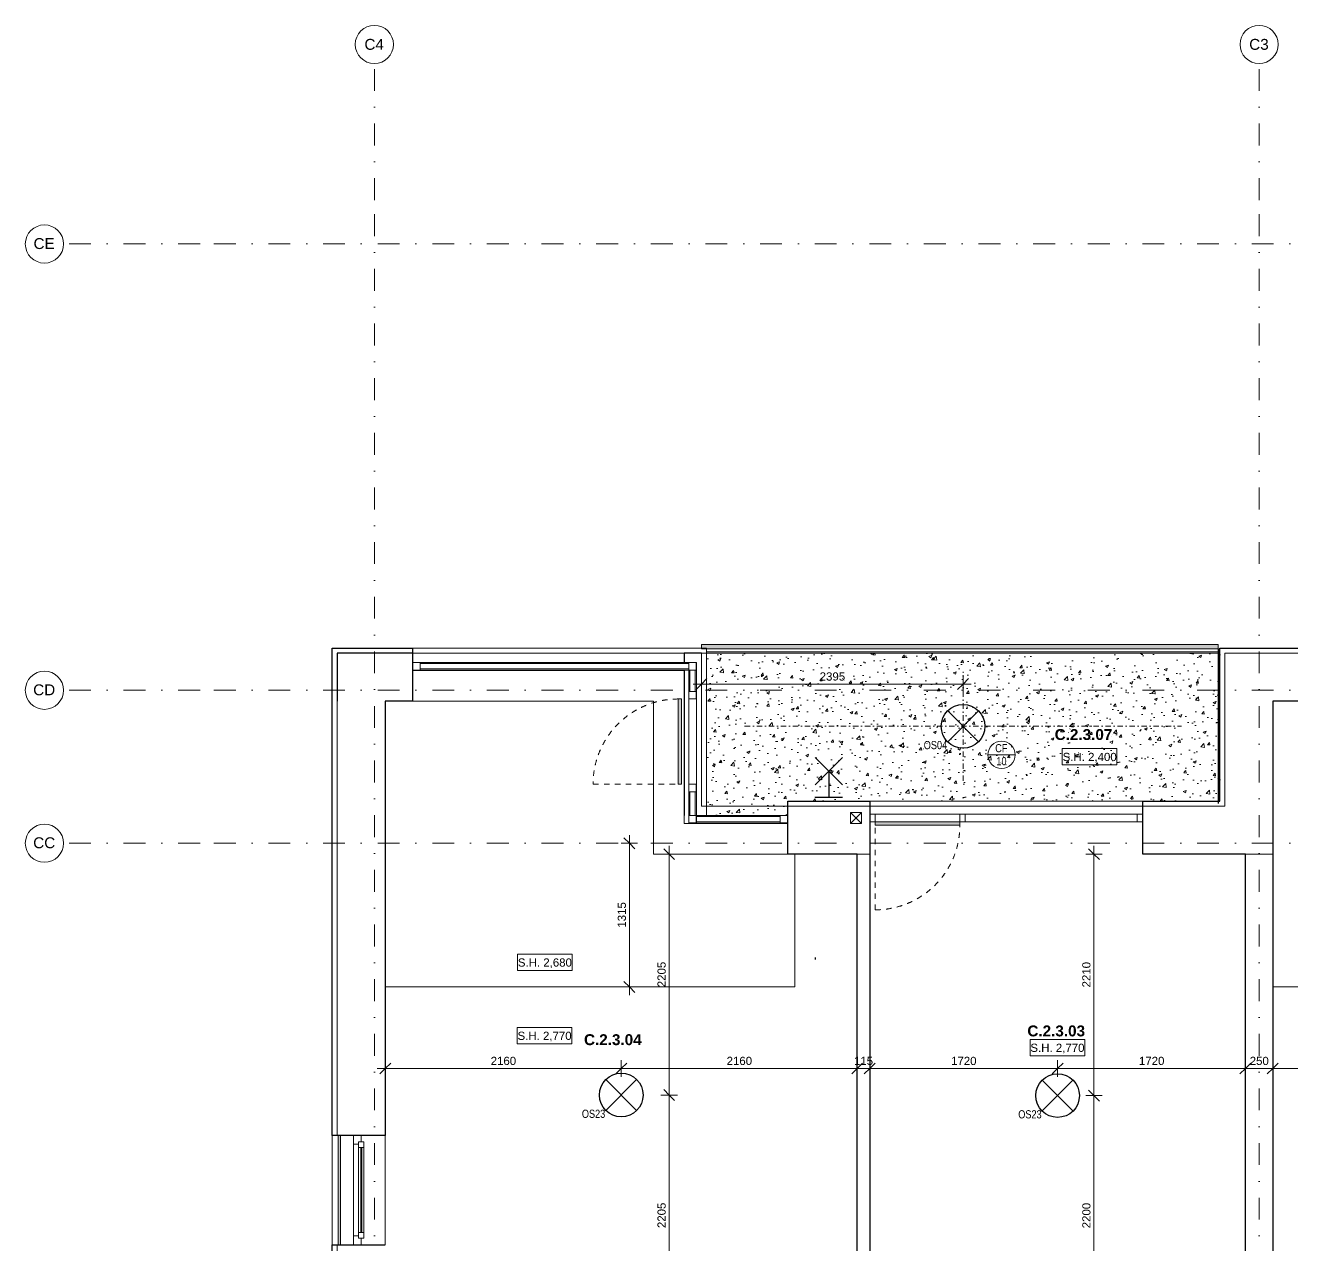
# Model space of a CAD drawing. Header units: millimetres. Extents: x -48130 to -1543, y -7799 to 13735.
# Drawn here: x -48130 to -36537, y 2573 to 13735 of the extents above; entities that cross this region are included whole.
import ezdxf

# ---------------------------------------------------------------- set-up
doc = ezdxf.new("R2010")
doc.units = ezdxf.units.MM
for name, pattern in [('ABMV_DashDot_2_2mm-S0_6mm', [110, 50, -30, 0, -30]), ('HA_Dash_2mm-S1mm', [100, 50, -50]), ('HA_DashDot_10mm-S3mm', [500, 200, -150, 0, -150]), ('HA_DashDot_4mm-S1mm', [200, 100, -50, 0, -50])]:
    doc.linetypes.add(name, pattern=pattern)
for name, color, linetype, lineweight in [('-UNDERLAY_A-AREA-____-OTLN', 9, 'Continuous', 25), ('-UNDERLAY_A-FLOR-HRAL-OTLN', 9, 'Continuous', 9), ('-UNDERLAY_A-GLAZ-CWMG-OTLN', 9, 'Continuous', 5), ('A-____-____-DIMS', 9, 'Continuous', 5), ('A-____-____-DIMS-50', 9, 'Continuous', 5), ('A-AREA-____-IDEN', 9, 'Continuous', 9), ('A-CLNG-____-IDEN', 9, 'Continuous', 9), ('A-CLNG-____-OTLN', 9, 'Continuous', 9), ('A-CLNG-____-PATT', 9, 'Continuous', 9), ('A-DETL-____-OTLN', 9, 'Continuous', 25), ('A-DOOR-____-OTLN', 9, 'Continuous', 9), ('A-FLOR-____-OTLN', 9, 'Continuous', 9), ('A-FLOR-____-OVHD', 9, 'HA_DashDot_4mm-S1mm', 25), ('A-GLAZ-____-MCUT', 9, 'Continuous', 5), ('A-GLAZ-____-OTLN', 9, 'Continuous', 5), ('A-GLAZ-CURT-MCUT', 9, 'Continuous', 5), ('A-GLAZ-CURT-OTLN', 9, 'Continuous', 5), ('A-GLAZ-CWMG-MCUT', 9, 'Continuous', 5), ('A-GLAZ-CWMG-OTLN', 9, 'Continuous', 5), ('A-WALL-____-MCUT', 9, 'Continuous', 25), ('A-WALL-____-OTLN', 9, 'Continuous', 9), ('E-LITE-EQPM-IDEN', 9, 'Continuous', 9), ('E-LITE-EQPM-OTLN', 9, 'Continuous', 9), ('G-____-____-DIMS', 9, 'Continuous', 5), ('I-WALL-____-MCUT', 9, 'Continuous', 25), ('I-WALL-____-OTLN', 9, 'Continuous', 9), ('M-HVAC-DUCT-OTLN', 9, 'Continuous', 9), ('S-GRID-____-IDEN', 9, 'Continuous', 9), ('S-GRID-____-OTLN', 9, 'Continuous', 5)]:
    doc.layers.add(name, color=color, linetype=linetype, lineweight=lineweight)
doc.styles.add('Arial', font='arial.ttf', dxfattribs={"height": 100})
doc.styles.add('Arial_1', font='arial.ttf', dxfattribs={"height": 75})
doc.styles.add('Arial_2', font='arial.ttf', dxfattribs={"width": 0.8, "height": 75})
doc.styles.add('Arial_B', font='arialbd.ttf', dxfattribs={"height": 100})
doc.dimstyles.new('Inner_Dimensions', dxfattribs={"dimscale": 304.8, "dimtxt": 76.519455, "dimasz": 0.328084, "dimexe": 0.246063, "dimexo": 0.0625, "dimgap": 0.032808, "dimtad": 1, "dimdec": 0, "dimzin": 0, "dimdsep": 46, "dimtxsty": 'Arial_1', "dimblk1": 'OBLIQUE', "dimblk2": 'OBLIQUE', "dimsah": 1, "dimcen": 0.09, "dimdle": 0.246063, "dimazin": 0, "dimtfac": 1, "dimtdec": 4, "dimtix": 1, "dimtmove": 0, "dimatfit": 3, "dimfxl": 0.246063, "dimfxlon": 1, "dimtvp": 1, "dimtolj": 1, "dimtzin": 0, "dimlwd": 9, "dimlwe": 9, "dimarcsym": 2})

# ---------------------------------------------------------------- blocks, each defined once
blk = doc.blocks.new('Rectangular Mullion - 70x70_Symetric_Offset0-1462222-DPS_2NP-C')
at = {"layer": '-UNDERLAY_A-GLAZ-CWMG-OTLN'}
for p, q in [((-44515, 7833), (-44515, 7903)), ((-42057, 7903), (-44515, 7903)), ((-42057, 7903), (-42057, 7833)), ((-42057, 7833), (-44515, 7833))]:
    blk.add_line(p, q, dxfattribs=at)
blk = doc.blocks.new('Rectangular Mullion - 70x70_Symetric_Offset0-1502120-DPS_2NP-C')
at = {"layer": '-UNDERLAY_A-GLAZ-CWMG-OTLN'}
for p, q in [((-42057, 7903), (-41987, 7903)), ((-42057, 7603), (-42057, 7903)), ((-41987, 7603), (-41987, 7903))]:
    blk.add_line(p, q, dxfattribs=at)
blk = doc.blocks.new('Rectangular Mullion - 70x70_Symetric_Offset0-1462216-DPS_2NP-C')
at = {"layer": '-UNDERLAY_A-GLAZ-CWMG-OTLN'}
for p, q in [((-41987, 6433), (-41987, 6503)), ((-41220, 6503), (-41987, 6503)), ((-41220, 6503), (-41220, 6433)), ((-41220, 6433), (-41987, 6433))]:
    blk.add_line(p, q, dxfattribs=at)
blk = doc.blocks.new('Top Rail Type - Top Rail_Internal_-1462503-DPS_2NP-C')
at = {"layer": '-UNDERLAY_A-FLOR-HRAL-OTLN'}
blk.add_hatch(color=256, dxfattribs=at).paths.add_polyline_path([(-37210, 8028), (-37210, 8068), (-41940, 8068), (-41940, 8028), (-38422, 8028)])
for p, q in [((-41940, 8028), (-41940, 8068)), ((-41940, 8068), (-37210, 8068)), ((-37210, 8028), (-41940, 8028)), ((-37210, 8068), (-37210, 8028))]:
    blk.add_line(p, q, dxfattribs=at)
blk = doc.blocks.new('Obdélníková příčel - 50x70mm EXT-1501123-DPS_2NP-C')
at = {"layer": '-UNDERLAY_A-GLAZ-CWMG-OTLN'}
for p, q in [((-39525, 6443), (-39525, 6513)), ((-39525, 6513), (-37950, 6513)), ((-37950, 6513), (-37950, 6443)), ((-39525, 6443), (-37950, 6443))]:
    blk.add_line(p, q, dxfattribs=at)
blk = doc.blocks.new('Obdélníková příčel - 50x70mm EXT-1501125-DPS_2NP-C')
at = {"layer": '-UNDERLAY_A-GLAZ-CWMG-OTLN'}
for p, q in [((-40350, 6443), (-40350, 6513)), ((-40350, 6513), (-39575, 6513)), ((-39575, 6513), (-39575, 6443)), ((-40350, 6443), (-39575, 6443))]:
    blk.add_line(p, q, dxfattribs=at)
blk = doc.blocks.new('Rectangular Mullion - 70x70_Symetric_Offset0-1502155-DPS_2NP-C')
at = {"layer": '-UNDERLAY_A-GLAZ-CWMG-OTLN'}
for p, q in [((-42057, 6753), (-42057, 7603)), ((-41987, 6753), (-41987, 7603))]:
    blk.add_line(p, q, dxfattribs=at)
blk = doc.blocks.new('Rectangular Mullion - 70x70_Symetric_Offset0-1502157-DPS_2NP-C')
at = {"layer": '-UNDERLAY_A-GLAZ-CWMG-OTLN'}
for p, q in [((-42057, 6433), (-42057, 6753)), ((-41987, 6433), (-41987, 6753)), ((-41987, 6433), (-42057, 6433))]:
    blk.add_line(p, q, dxfattribs=at)
blk = doc.blocks.new('Railing - Railing-1633967-DPS_2NP-C')
at = {"layer": '-UNDERLAY_A-FLOR-HRAL-OTLN'}
blk.add_hatch(color=256, dxfattribs=at).paths.add_polyline_path([(-45265, 2573), (-45245, 2573), (-45245, 3573), (-45265, 3573), (-45265, 2617)])
for p, q in [((-45265, 3573), (-45245, 3573)), ((-45265, 3573), (-45265, 2573)), ((-45245, 2573), (-45245, 3573)), ((-45245, 2573), (-45265, 2573))]:
    blk.add_line(p, q, dxfattribs=at)
blk = doc.blocks.new('HA_WD_SinglePanel - 1000x2100-1662848-DPS_2NP-C')
at = {"layer": 'A-GLAZ-____-MCUT'}
for p, q in [((-440, 25), (-440, -25)), ((-390, 25), (-440, 25)), ((-390, -25), (-390, 25)), ((390, 5), (-390, 5)), ((390, 25), (390, -25)), ((440, 25), (390, 25)), ((440, -25), (440, 25)), ((-440, 0), (-500, 0)), ((-500, -70), (-420, -70)), ((-440, -25), (-390, -25)), ((-420, -70), (-420, -25)), ((390, -5), (-390, -5)), ((390, -25), (440, -25)), ((420, -25), (420, -70)), ((420, -70), (500, -70)), ((500, 0), (440, 0))]:
    blk.add_line(p, q, dxfattribs=at)
at = {"layer": 'A-GLAZ-____-OTLN'}
for p, q in [((-440, 25), (-440, -25)), ((-440, 25), (440, 25)), ((390, 25), (-390, 25)), ((440, 25), (440, -25)), ((440, -25), (-440, -25)), ((-420, -70), (420, -70)), ((390, -25), (-390, -25))]:
    blk.add_line(p, q, dxfattribs=at)
blk = doc.blocks.new('System Panel - Glazed_50mm_Offset50-1462224-DPS_2NP-C')
at = {"layer": 'A-GLAZ-CURT-MCUT'}
for p, q in [((-1229, 75), (-1229, 125)), ((-1229, 125), (1229, 125)), ((1229, 125), (1229, 75)), ((1229, 75), (-1229, 75))]:
    blk.add_line(p, q, dxfattribs=at)
blk = doc.blocks.new('Rectangular Mullion - 70x70_Symetric_Offset0-1395025-DPS_2NP-C')
at = {"layer": 'A-GLAZ-CWMG-MCUT'}
for p, q in [((0, -65), (-70, -65)), ((-70, -65), (-70, -135)), ((0, -135), (0, -65)), ((-70, -135), (0, -135))]:
    blk.add_line(p, q, dxfattribs=at)
blk = doc.blocks.new('Rectangular Mullion - 70x70_Symetric_Offset0-1395026-DPS_2NP-C')
at = {"layer": 'A-GLAZ-CWMG-MCUT'}
for p, q in [((-70, -65), (0, -65)), ((-70, -135), (-70, -65)), ((0, -65), (0, -135)), ((0, -135), (-70, -135))]:
    blk.add_line(p, q, dxfattribs=at)
blk = doc.blocks.new('System Panel - Glazed_50mm_Offset50-1502124-DPS_2NP-C')
at = {"layer": 'A-GLAZ-CURT-MCUT'}
for p, q in [((-97.5, 75), (-97.5, 125)), ((-97.5, 125), (97.5, 125)), ((97.5, 125), (97.5, 75)), ((97.5, 75), (-97.5, 75))]:
    blk.add_line(p, q, dxfattribs=at)
blk = doc.blocks.new('Rectangular Mullion - 70x70_Symetric_Offset0-1501645-DPS_2NP-C')
at = {"layer": 'A-GLAZ-CWMG-MCUT'}
for p, q in [((0, -65), (-70, -65)), ((-70, -65), (-70, -135)), ((0, -135), (0, -65)), ((-70, -135), (0, -135))]:
    blk.add_line(p, q, dxfattribs=at)
blk = doc.blocks.new('Rectangular Mullion - 70x70_Symetric_Offset0-1501646-DPS_2NP-C')
at = {"layer": 'A-GLAZ-CWMG-MCUT'}
for p, q in [((-70, -65), (0, -65)), ((-70, -135), (-70, -65)), ((0, -65), (0, -135)), ((0, -135), (-70, -135))]:
    blk.add_line(p, q, dxfattribs=at)
blk = doc.blocks.new('System Panel - Glazed_50mm_Offset50-1462218-DPS_2NP-C')
at = {"layer": 'A-GLAZ-CURT-MCUT'}
for p, q in [((-384, 75), (-384, 125)), ((-384, 125), (384, 125)), ((384, 125), (384, 75)), ((384, 75), (-384, 75))]:
    blk.add_line(p, q, dxfattribs=at)
blk = doc.blocks.new('Rectangular Mullion - 70x70_Symetric_Offset0-1462223-DPS_2NP-C')
at = {"layer": 'A-GLAZ-CWMG-OTLN'}
for p, q in [((-44515, 7903), (-42057, 7903)), ((-44515, 7833), (-42057, 7833))]:
    blk.add_line(p, q, dxfattribs=at)
blk = doc.blocks.new('Rectangular Mullion - 70x70_Symetric_Offset0-1462217-DPS_2NP-C')
at = {"layer": 'A-GLAZ-CWMG-OTLN'}
for p, q in [((-41987, 6503), (-41220, 6503)), ((-41987, 6433), (-41220, 6433))]:
    blk.add_line(p, q, dxfattribs=at)
blk = doc.blocks.new('Rectangular Mullion - 70x70_Symetric_Offset0-1502154-DPS_2NP-C')
at = {"layer": 'A-GLAZ-CWMG-OTLN'}
for p, q in [((-42057, 6718), (-42057, 6503)), ((-41987, 6718), (-41987, 6503))]:
    blk.add_line(p, q, dxfattribs=at)
blk = doc.blocks.new('Systémový panel - Sklo-1501127-DPS_2NP-C')
at = {"layer": 'A-GLAZ-CURT-MCUT'}
for p, q in [((-787.5, -70), (-787.5, 0)), ((-787.5, 0), (787.5, 0)), ((787.5, 0), (787.5, -70)), ((787.5, -70), (-787.5, -70))]:
    blk.add_line(p, q, dxfattribs=at)
blk = doc.blocks.new('Obdélníková příčel - 50x70mm EXT-1501122-DPS_2NP-C')
at = {"layer": 'A-GLAZ-CWMG-OTLN'}
blk.add_line((-39575, 6513), (-40350, 6513), dxfattribs=at)
blk = doc.blocks.new('Obdélníková příčel - 50x70mm EXT-1501128-DPS_2NP-C')
at = {"layer": 'A-GLAZ-CWMG-MCUT'}
for p, q in [((0, 70), (-50, 70)), ((-50, 70), (-50, 0)), ((-50, 0), (0, 0)), ((0, 0), (0, 70))]:
    blk.add_line(p, q, dxfattribs=at)
blk = doc.blocks.new('Obdélníková příčel - 50x70mm EXT-1501129-DPS_2NP-C')
at = {"layer": 'A-GLAZ-CWMG-MCUT'}
for p, q in [((-50, 70), (0, 70)), ((-50, 0), (-50, 70)), ((0, 0), (-50, 0)), ((0, 70), (0, 0))]:
    blk.add_line(p, q, dxfattribs=at)
blk = doc.blocks.new('ABMV_CW_Single_Swing_Generic - Ex_Glass_SKLOPNE-1536050-DPS_2NP-C')
at = {"layer": 'A-DOOR-____-OTLN'}
blk.add_hatch(color=256, dxfattribs=at).paths.add_polyline_path([(-388, 30), (-388, 0), (387, 0), (387, 30), (76, 30)])
at = {"layer": 'A-DOOR-____-OTLN', "linetype": 'HA_Dash_2mm-S1mm', "lineweight": 5}
for p in [(387, 805), (-388, 30)]:
    blk.add_line(p, (387, 30), dxfattribs=at)
at = {"layer": 'A-DOOR-____-OTLN'}
for p, q in [((387, 30), (-388, 30)), ((-388, 15), (-388, 30)), ((-388, 0), (-388, 15)), ((387, 0), (-388, 0)), ((387, 15), (387, 30)), ((387, 0), (387, 15))]:
    blk.add_line(p, q, dxfattribs=at)
at = {"layer": 'A-DOOR-____-OTLN', "linetype": 'HA_Dash_2mm-S1mm', "lineweight": 5}
blk.add_arc((387, 30), 775, 90, 180, dxfattribs=at)
blk = doc.blocks.new('Obdélníková příčel - 50x70mm EXT-1501126-DPS_2NP-C')
at = {"layer": 'A-GLAZ-CWMG-MCUT'}
for p, q in [((25, 70), (-25, 70)), ((-25, 70), (-25, 0)), ((-25, 0), (25, 0)), ((25, 0), (25, 70))]:
    blk.add_line(p, q, dxfattribs=at)
blk = doc.blocks.new('ABMV_CW_Single_Swing_Generic - Ex_Glass_SKLOPNE-1536051-DPS_2NP-C')
at = {"layer": 'A-DOOR-____-OTLN'}
blk.add_hatch(color=256, dxfattribs=at).paths.add_polyline_path([(390, -30), (390, 0), (-390, 0), (-390, -30), (-344, -30)])
for p, q in [((-390, -15), (-390, 0)), ((-390, 0), (390, 0)), ((-390, -30), (-390, -15)), ((-390, -30), (390, -30)), ((390, -15), (390, 0)), ((390, -30), (390, -15))]:
    blk.add_line(p, q, dxfattribs=at)
at = {"layer": 'A-DOOR-____-OTLN', "linetype": 'HA_Dash_2mm-S1mm', "lineweight": 5}
for p in [(-390, -30), (390, -810)]:
    blk.add_line(p, (390, -30), dxfattribs=at)
blk.add_arc((390, -30), 780, 180, 270, dxfattribs=at)
blk = doc.blocks.new('Rectangular Mullion - 70x70_Symetric_Offset0-1502121-DPS_2NP-C')
at = {"layer": 'A-GLAZ-CWMG-OTLN'}
for p, q in [((-42057, 7833), (-42057, 7638)), ((-41987, 7833), (-41987, 7638))]:
    blk.add_line(p, q, dxfattribs=at)
blk = doc.blocks.new('Rectangular Mullion - 70x70_Symetric_Offset0-1501643-DPS_2NP-C')
at = {"layer": 'A-GLAZ-CWMG-MCUT'}
for p, q in [((35, -65), (-35, -65)), ((-35, -65), (-35, -135)), ((35, -135), (35, -65)), ((-35, -135), (35, -135))]:
    blk.add_line(p, q, dxfattribs=at)
blk = doc.blocks.new('System Panel - Glazed_50mm_Offset50-1502159-DPS_2NP-C')
at = {"layer": 'A-GLAZ-CURT-MCUT'}
for p, q in [((-107.5, 75), (-107.5, 125)), ((-107.5, 125), (107.5, 125)), ((107.5, 125), (107.5, 75)), ((107.5, 75), (-107.5, 75))]:
    blk.add_line(p, q, dxfattribs=at)
blk = doc.blocks.new('Rectangular Mullion - 70x70_Symetric_Offset0-1502156-DPS_2NP-C')
at = {"layer": 'A-GLAZ-CWMG-OTLN'}
for p, q in [((-42057, 7568), (-42057, 6788)), ((-41987, 7568), (-41987, 6788))]:
    blk.add_line(p, q, dxfattribs=at)
blk = doc.blocks.new('HA_LF_GenericSymbol - OS23_pokoje-1614891-DPS_2NP-C')
at = {"layer": 'E-LITE-EQPM-OTLN', "color": 11, "lineweight": 25}
for p, q in [((141, 141), (-141, -141)), ((-141, 141), (141, -141))]:
    blk.add_line(p, q, dxfattribs=at)
blk.add_circle((0, 0), 200, dxfattribs=at)
blk = doc.blocks.new('HA_LF_GenericSymbol nastenne svitidlo - nastenne svitidlo-1816388-DPS_2NP-C')
at = {"layer": 'E-LITE-EQPM-OTLN', "color": 11, "lineweight": 25}
for p, q in [((-240, 125), (-240, -125)), ((125, 125), (-125, -125)), ((-125, 125), (125, -125)), ((0, 0), (-240, 0))]:
    blk.add_line(p, q, dxfattribs=at)
blk = doc.blocks.new('HA_LF_GenericSymbol - OS04_venkovni-1935413-DPS_2NP-C')
at = {"layer": 'E-LITE-EQPM-OTLN', "color": 11, "lineweight": 25}
for p, q in [((141, 141), (-141, -141)), ((-141, 141), (141, -141))]:
    blk.add_line(p, q, dxfattribs=at)
blk.add_circle((0, 0), 200, dxfattribs=at)
blk = doc.blocks.new('Grid - Radius 3_5mm-353793-DPS_2NP-C')
at = {"layer": 'S-GRID-____-IDEN'}
blk.add_circle((0, 0), 3.5, dxfattribs=at)
blk = doc.blocks.new('DIMBLOCK1-DPS_2NP-C')
at = {"layer": 'A-____-____-DIMS-50', "lineweight": 9, "transparency": 16777216}
for p, q in [((-44910, 4186), (-42675, 4186)), ((-44835, 4186), (-44885, 4136)), ((-44835, 4261), (-44835, 4111)), ((-44835, 4186), (-44835, 4261)), ((-44835, 4186), (-44785, 4236)), ((-42675, 4186), (-42725, 4136)), ((-42675, 4111), (-42675, 4261)), ((-42675, 4186), (-42625, 4236)), ((-42675, 4186), (-42675, 4111))]:
    blk.add_line(p, q, dxfattribs=at)
at = {"layer": 'A-____-____-DIMS-50', "color": 0, "lineweight": 9, "transparency": 16777216, "insert": (-43870, 4293), "char_height": 75, "width": 276.88, "attachment_point": 1, "line_spacing_factor": 0.941778, "style": 'Arial_1'}
blk.add_mtext('2160', dxfattribs=at)
blk = doc.blocks.new('_Oblique')
at = {"color": 0, "linetype": 'ByBlock', "lineweight": -2}
blk.add_line((-0.5, -0.5), (0.5, 0.5), dxfattribs=at)
blk = doc.blocks.new('DIMBLOCK2-DPS_2NP-C')
at = {"layer": 'A-____-____-DIMS-50', "lineweight": 9, "transparency": 16777216}
for p, q in [((-42675, 4186), (-42725, 4136)), ((-42675, 4111), (-42675, 4261)), ((-42675, 4186), (-42625, 4236)), ((-42675, 4186), (-40515, 4186)), ((-42675, 4186), (-42675, 4111)), ((-40515, 4186), (-40565, 4136)), ((-40515, 4261), (-40515, 4111)), ((-40515, 4186), (-40515, 4261)), ((-40515, 4186), (-40465, 4236))]:
    blk.add_line(p, q, dxfattribs=at)
at = {"layer": 'A-____-____-DIMS-50', "color": 0, "lineweight": 9, "transparency": 16777216, "insert": (-41710, 4293), "char_height": 75, "width": 276.88, "attachment_point": 1, "line_spacing_factor": 0.941778, "style": 'Arial_1'}
blk.add_mtext('2160', dxfattribs=at)
blk = doc.blocks.new('DIMBLOCK3-DPS_2NP-C')
at = {"layer": 'A-____-____-DIMS-50', "lineweight": 9, "transparency": 16777216}
for p, q in [((-40515, 4186), (-40565, 4136)), ((-40515, 4261), (-40515, 4111)), ((-40515, 4186), (-40515, 4261)), ((-40515, 4186), (-40465, 4236)), ((-40515, 4186), (-40400, 4186)), ((-40400, 4186), (-40450, 4136)), ((-40400, 4261), (-40400, 4111)), ((-40400, 4186), (-40400, 4261)), ((-40400, 4186), (-40350, 4236))]:
    blk.add_line(p, q, dxfattribs=at)
at = {"layer": 'A-____-____-DIMS-50', "color": 0, "lineweight": 9, "transparency": 16777216, "insert": (-40544, 4293), "char_height": 75, "width": 207.66, "attachment_point": 1, "line_spacing_factor": 0.941778, "style": 'Arial_1'}
blk.add_mtext('115', dxfattribs=at)
blk = doc.blocks.new('DIMBLOCK4-DPS_2NP-C')
at = {"layer": 'A-____-____-DIMS-50', "lineweight": 9, "transparency": 16777216}
for p, q in [((-40400, 4186), (-40450, 4136)), ((-40400, 4261), (-40400, 4111)), ((-40400, 4186), (-40400, 4261)), ((-40400, 4186), (-40350, 4236)), ((-40400, 4186), (-38680, 4186)), ((-38680, 4186), (-38730, 4136)), ((-38680, 4111), (-38680, 4261)), ((-38680, 4186), (-38630, 4236)), ((-38680, 4186), (-38680, 4111))]:
    blk.add_line(p, q, dxfattribs=at)
at = {"layer": 'A-____-____-DIMS-50', "color": 0, "lineweight": 9, "transparency": 16777216, "insert": (-39655, 4293), "char_height": 75, "width": 276.88, "attachment_point": 1, "line_spacing_factor": 0.941778, "style": 'Arial_1'}
blk.add_mtext('1720', dxfattribs=at)
blk = doc.blocks.new('DIMBLOCK5-DPS_2NP-C')
at = {"layer": 'A-____-____-DIMS-50', "lineweight": 9, "transparency": 16777216}
for p, q in [((-38680, 4186), (-38730, 4136)), ((-38680, 4111), (-38680, 4261)), ((-38680, 4186), (-38630, 4236)), ((-38680, 4186), (-36960, 4186)), ((-38680, 4186), (-38680, 4111)), ((-36960, 4186), (-37010, 4136)), ((-36960, 4261), (-36960, 4111)), ((-36960, 4186), (-36960, 4261)), ((-36960, 4186), (-36910, 4236))]:
    blk.add_line(p, q, dxfattribs=at)
at = {"layer": 'A-____-____-DIMS-50', "color": 0, "lineweight": 9, "transparency": 16777216, "insert": (-37935, 4293), "char_height": 75, "width": 276.88, "attachment_point": 1, "line_spacing_factor": 0.941778, "style": 'Arial_1'}
blk.add_mtext('1720', dxfattribs=at)
blk = doc.blocks.new('DIMBLOCK6-DPS_2NP-C')
at = {"layer": 'A-____-____-DIMS-50', "lineweight": 9, "transparency": 16777216}
for p, q in [((-36960, 4186), (-37010, 4136)), ((-36960, 4261), (-36960, 4111)), ((-36960, 4186), (-36960, 4261)), ((-36960, 4186), (-36910, 4236)), ((-36960, 4186), (-36710, 4186)), ((-36710, 4186), (-36760, 4136)), ((-36710, 4261), (-36710, 4111)), ((-36710, 4186), (-36710, 4261)), ((-36710, 4186), (-36660, 4236))]:
    blk.add_line(p, q, dxfattribs=at)
at = {"layer": 'A-____-____-DIMS-50', "color": 0, "lineweight": 9, "transparency": 16777216, "insert": (-36921, 4293), "char_height": 75, "width": 207.66, "attachment_point": 1, "line_spacing_factor": 0.941778, "style": 'Arial_1'}
blk.add_mtext('250', dxfattribs=at)
blk = doc.blocks.new('DIMBLOCK7-DPS_2NP-C')
at = {"layer": 'A-____-____-DIMS-50', "lineweight": 9, "transparency": 16777216}
for p, q in [((-36710, 4186), (-36760, 4136)), ((-36710, 4261), (-36710, 4111)), ((-36710, 4186), (-36710, 4261)), ((-36710, 4186), (-36660, 4236)), ((-36710, 4186), (-34680, 4186)), ((-34680, 4186), (-34730, 4136)), ((-34680, 4111), (-34680, 4261)), ((-34680, 4186), (-34630, 4236)), ((-34680, 4186), (-34680, 4111))]:
    blk.add_line(p, q, dxfattribs=at)
at = {"layer": 'A-____-____-DIMS-50', "color": 0, "lineweight": 9, "transparency": 16777216, "insert": (-35810, 4293), "char_height": 75, "width": 276.88, "attachment_point": 1, "line_spacing_factor": 0.941778, "style": 'Arial_1'}
blk.add_mtext('2030', dxfattribs=at)
blk = doc.blocks.new('DIMBLOCK79-DPS_2NP-C')
at = {"layer": 'A-____-____-DIMS-50', "lineweight": 9, "transparency": 16777216}
for p, q in [((-42161, 6148), (-42311, 6148)), ((-42236, 6148), (-42286, 6198)), ((-42236, 6223), (-42236, 3943)), ((-42236, 6148), (-42186, 6098)), ((-42236, 6148), (-42161, 6148)), ((-42311, 3943), (-42161, 3943)), ((-42236, 3943), (-42311, 3943)), ((-42236, 3943), (-42286, 3993)), ((-42236, 3943), (-42186, 3893))]:
    blk.add_line(p, q, dxfattribs=at)
at = {"layer": 'A-____-____-DIMS-50', "color": 0, "lineweight": 9, "transparency": 16777216, "insert": (-42343, 4930), "char_height": 75, "width": 276.88, "attachment_point": 1, "rotation": 90, "line_spacing_factor": 0.941778, "style": 'Arial_1'}
blk.add_mtext('2205', dxfattribs=at)
blk = doc.blocks.new('DIMBLOCK80-DPS_2NP-C')
at = {"layer": 'A-____-____-DIMS-50', "lineweight": 9, "transparency": 16777216}
for p, q in [((-42311, 3943), (-42161, 3943)), ((-42236, 3943), (-42311, 3943)), ((-42236, 3943), (-42286, 3993)), ((-42236, 3943), (-42236, 1663)), ((-42236, 3943), (-42186, 3893)), ((-42236, 1738), (-42286, 1788)), ((-42161, 1738), (-42311, 1738)), ((-42236, 1738), (-42186, 1688)), ((-42236, 1738), (-42161, 1738))]:
    blk.add_line(p, q, dxfattribs=at)
at = {"layer": 'A-____-____-DIMS-50', "color": 0, "lineweight": 9, "transparency": 16777216, "insert": (-42343, 2725), "char_height": 75, "width": 276.88, "attachment_point": 1, "rotation": 90, "line_spacing_factor": 0.941778, "style": 'Arial_1'}
blk.add_mtext('2205', dxfattribs=at)
blk = doc.blocks.new('DIMBLOCK83-DPS_2NP-C')
at = {"layer": 'A-____-____-DIMS-50', "lineweight": 9, "transparency": 16777216}
for p, q in [((-38272, 6148), (-38422, 6148)), ((-38347, 6148), (-38397, 6198)), ((-38347, 6223), (-38347, 3938)), ((-38347, 6148), (-38297, 6098)), ((-38347, 6148), (-38272, 6148)), ((-38347, 3938), (-38397, 3988)), ((-38422, 3938), (-38272, 3938)), ((-38347, 3938), (-38422, 3938)), ((-38347, 3938), (-38297, 3888))]:
    blk.add_line(p, q, dxfattribs=at)
at = {"layer": 'A-____-____-DIMS-50', "color": 0, "lineweight": 9, "transparency": 16777216, "insert": (-38454, 4928), "char_height": 75, "width": 276.88, "attachment_point": 1, "rotation": 90, "line_spacing_factor": 0.941778, "style": 'Arial_1'}
blk.add_mtext('2210', dxfattribs=at)
blk = doc.blocks.new('DIMBLOCK84-DPS_2NP-C')
at = {"layer": 'A-____-____-DIMS-50', "lineweight": 9, "transparency": 16777216}
for p, q in [((-38347, 3938), (-38397, 3988)), ((-38422, 3938), (-38272, 3938)), ((-38347, 3938), (-38422, 3938)), ((-38347, 3938), (-38347, 1663)), ((-38347, 3938), (-38297, 3888)), ((-38347, 1738), (-38397, 1788)), ((-38272, 1738), (-38422, 1738)), ((-38347, 1738), (-38297, 1688)), ((-38347, 1738), (-38272, 1738))]:
    blk.add_line(p, q, dxfattribs=at)
at = {"layer": 'A-____-____-DIMS-50', "color": 0, "lineweight": 9, "transparency": 16777216, "insert": (-38454, 2723), "char_height": 75, "width": 276.88, "attachment_point": 1, "rotation": 90, "line_spacing_factor": 0.941778, "style": 'Arial_1'}
blk.add_mtext('2200', dxfattribs=at)
blk = doc.blocks.new('DIMBLOCK119-DPS_2NP-C')
at = {"layer": 'A-____-____-DIMS-50', "lineweight": 9, "transparency": 16777216}
for p, q in [((-41940, 7780), (-41940, 7630)), ((-41940, 7705), (-41940, 7780)), ((-39545, 7780), (-39545, 7630)), ((-39545, 7705), (-39545, 7780)), ((-42015, 7705), (-39470, 7705)), ((-41940, 7705), (-41990, 7655)), ((-41940, 7705), (-41890, 7755)), ((-39545, 7705), (-39595, 7655)), ((-39545, 7705), (-39495, 7755))]:
    blk.add_line(p, q, dxfattribs=at)
at = {"layer": 'A-____-____-DIMS-50', "color": 0, "lineweight": 9, "transparency": 16777216, "insert": (-40858, 7812), "char_height": 75, "width": 276.88, "attachment_point": 1, "line_spacing_factor": 0.941778, "style": 'Arial_1'}
blk.add_mtext('2395', dxfattribs=at)
blk = doc.blocks.new('Spot Elevations - Generic-448778-DPS_2NP-C')
at = {"layer": 'G-____-____-DIMS', "lineweight": 9}
for p, q in [((-5, 0), (-5, 3)), ((-5, 3), (5, 3)), ((5, 3), (5, 0)), ((5, 0), (-5, 0))]:
    blk.add_line(p, q, dxfattribs=at)
blk = doc.blocks.new('HA_Tag_Ceiling - Group _ Type Mark-1700485-DPS_2NP-C')
at = {"layer": 'A-CLNG-____-IDEN'}
blk.add_line((-2.5, 0), (2.5, 0), dxfattribs=at)
blk.add_circle((0, 0), 2.5, dxfattribs=at)
blk = doc.blocks.new('DIMBLOCK159-DPS_2NP-C')
at = {"layer": 'A-____-____-DIMS-50', "lineweight": 9, "transparency": 16777216}
for p, q in [((-42600, 6248), (-42650, 6298)), ((-42600, 4858), (-42600, 6323)), ((-42675, 6248), (-42525, 6248)), ((-42600, 6248), (-42675, 6248)), ((-42600, 6248), (-42550, 6198)), ((-42675, 4933), (-42525, 4933)), ((-42600, 4933), (-42675, 4933)), ((-42600, 4933), (-42650, 4983)), ((-42600, 4933), (-42550, 4883))]:
    blk.add_line(p, q, dxfattribs=at)
at = {"layer": 'A-____-____-DIMS-50', "color": 0, "lineweight": 9, "transparency": 16777216, "insert": (-42707, 5475), "char_height": 75, "width": 276.88, "attachment_point": 1, "rotation": 90, "line_spacing_factor": 0.941778, "style": 'Arial_1'}
blk.add_mtext('1315', dxfattribs=at)

msp = doc.modelspace()

# ---------------------------------------------------------------- hatches: boundary and pattern name
at = {"layer": 'A-CLNG-____-PATT', "lineweight": 5}
h = msp.add_hatch(dxfattribs=at)
h.set_pattern_fill('FP_2', color=256, style=0, pattern_type=2)
h.set_pattern_definition([(50, (0, 0), (268.9728, -23.5317), [28.125, -309.375]), (355, (0, 0), (-52.0318, 282.0722), [22.5, -247.5]), (100.451, (22.41, -1.96), (216.9426, 258.5382), [23.903, -262.928]), (46.184, (0, 75), (400.2152, -62.0716), [42.187, -464.062]), (96.636, (33.35, 69.83), (350.496, 365.297), [35.854, -394.392]), (351.184, (0, 75), (350.4995, 365.2935), [33.75, -371.25]), (21, (37.5, 56.25), (223.8405, -150.9819), [28.125, -309.375]), (326, (37.5, 56.25), (91.2433, 271.9314), [22.5, -247.5]), (71.451, (56.15, 43.67), (315.084, 120.9468), [23.903, -262.928]), (37.5, (0, 0), (4.55985, 124.8345), [1.676, -242.824, 1.676, -249.574, -248.437]), (37.5, (0, 0), (4.55985, 124.8345), [-495.75, 1.676, -246.761]), (7.5, (0, 0), (98.6515, 147.90495), [1.676, -141.574, 1.676, -237.199, -94.688]), (7.5, (0, 0), (98.6515, 147.90495), [-382.125, 1.676, -93.011]), (327.5, (-83.62, 0), (200.18384, -8.45835), [1.676, -92.074, 1.676, -290.824, -388.125]), (327.5, (-83.62, 0), (200.18384, -8.45835), [-386.25, 1.676, -386.449]), (317.5, (-121.12, 0), (218.6952, 37.539), [1.676, -120.199, 1.676, -192.574, -275.625]), (317.5, (-121.12, 0), (218.6952, 37.539), [-316.125, 1.676, -273.949])])
h.paths.add_polyline_path([(-41219.9, 6503.2), (-41149.9, 6503.2), (-41149.9, 6633.2), (-37194.9, 6633.2), (-37194.9, 7988.2), (-41894.9, 7988.2), (-41894.9, 6503.2), (-41653.8, 6503.2)])

# ---------------------------------------------------------------- linework, layer by layer
at = {"layer": '-UNDERLAY_A-AREA-____-OTLN'}
for p, q in [((-37209.9, 8028.2), (-37209.9, 6610.7)), ((-41939.9, 7988.2), (-42099.9, 7988.2)), ((-42099.9, 7988.2), (-42099.9, 7903.2)), ((-42099.9, 7833.2), (-42099.9, 6503.2))]:
    msp.add_line(p, q, dxfattribs=at)
at = {"layer": 'A-CLNG-____-OTLN'}
for p, q in [((-41894.9, 7988.2), (-37194.9, 7988.2)), ((-41894.9, 6503.2), (-41894.9, 7988.2))]:
    msp.add_line(p, q, dxfattribs=at)
at = {"layer": 'A-DETL-____-OTLN', "linetype": 'ABMV_DashDot_2_2mm-S0_6mm', "lineweight": 5}
for p, q in [((-39544.9, 6818.2), (-39544.9, 7818.2)), ((-41544.9, 7318.2), (-37544.9, 7318.2))]:
    msp.add_line(p, q, dxfattribs=at)
at = {"layer": 'A-FLOR-____-OTLN'}
for p, q in [((-41939.9, 7988.2), (-44584.9, 7988.2)), ((-41939.9, 7988.2), (-41939.9, 6588.2)), ((-44584.9, 7828.2), (-42099.9, 7828.2)), ((-42099.9, 7828.2), (-42099.9, 6428.2)), ((-44584.9, 7548.2), (-42379.9, 7548.2)), ((-42379.9, 7548.2), (-42379.9, 6148.2)), ((-41939.9, 6588.2), (-41149.9, 6588.2)), ((-42099.9, 6428.2), (-41149.9, 6428.2)), ((-42379.9, 6148.2), (-41149.9, 6148.2)), ((-41084.9, 6148.2), (-41084.9, 4933.2)), ((-41084.9, 4933.2), (-44834.9, 4933.2)), ((-32999.9, 4933.2), (-36709.9, 4933.2))]:
    msp.add_line(p, q, dxfattribs=at)
at = {"layer": 'A-FLOR-____-OVHD'}
msp.add_line((-40894.9, 5183.2), (-40894.9, 5203.3), dxfattribs=at)
at = {"layer": 'A-WALL-____-MCUT'}
for p, q in [((-45319.9, 3573.2), (-45319.9, 8033.2)), ((-45319.9, 8033.2), (-44584.9, 8033.2)), ((-44584.9, 8033.2), (-44584.9, 7548.2)), ((-37194.9, 6633.2), (-37194.9, 8033.2)), ((-37194.9, 8033.2), (-36459.9, 8033.2)), ((-45274.9, 7988.2), (-45274.9, 7548.2)), ((-44584.9, 7988.2), (-45274.9, 7988.2)), ((-44834.9, 7548.2), (-44834.9, 3573.2)), ((-44584.9, 7548.2), (-44834.9, 7548.2)), ((-36709.9, 7548.2), (-36709.9, 6148.2)), ((-36459.9, 7548.2), (-36709.9, 7548.2)), ((-41149.9, 6633.2), (-40399.9, 6633.2)), ((-41149.9, 6428.2), (-41149.9, 6633.2)), ((-40399.9, 6633.2), (-40399.9, 6428.2)), ((-37899.9, 6148.2), (-37899.9, 6633.2)), ((-37899.9, 6633.2), (-37194.9, 6633.2)), ((-36959.9, 6148.2), (-37899.9, 6148.2)), ((-44834.9, 3573.2), (-45319.9, 3573.2)), ((-45319.9, 2573.2), (-44834.9, 2573.2)), ((-45319.9, -1331.8), (-45319.9, 2573.2))]:
    msp.add_line(p, q, dxfattribs=at)
at = {"layer": 'A-WALL-____-MCUT', "lineweight": 9}
for p, q in [((-37149.9, 6588.2), (-37149.9, 6633.2)), ((-37899.9, 6588.2), (-37149.9, 6588.2)), ((-40514.9, 6148.2), (-40399.9, 6148.2)), ((-36709.9, 6148.2), (-36959.9, 6148.2))]:
    msp.add_line(p, q, dxfattribs=at)
at = {"layer": 'A-WALL-____-OTLN'}
for p, q in [((-41894.9, 8033.2), (-44584.9, 8033.2)), ((-41894.9, 8033.2), (-41894.9, 7988.2)), ((-41939.9, 7988.2), (-41894.9, 7988.2)), ((-37149.9, 6633.2), (-37149.9, 7988.2)), ((-37149.9, 7988.2), (-33819.9, 7988.2)), ((-45274.9, 3573.2), (-45274.9, 7548.2)), ((-37899.9, 6633.2), (-40399.9, 6633.2)), ((-41149.9, 6588.2), (-37899.9, 6588.2)), ((-45319.9, 3573.2), (-45319.9, 2573.2)), ((-44834.9, 2573.2), (-44834.9, 3573.2)), ((-45274.9, -1331.8), (-45274.9, 2573.2))]:
    msp.add_line(p, q, dxfattribs=at)
at = {"layer": 'I-WALL-____-MCUT'}
for p, q in [((-41149.9, 6148.2), (-41149.9, 6428.2)), ((-40399.9, 6428.2), (-40399.9, 1738.2)), ((-40514.9, 6148.2), (-41149.9, 6148.2)), ((-40514.9, 1738.2), (-40514.9, 6148.2)), ((-36959.9, 1738.2), (-36959.9, 6148.2)), ((-36709.9, 6148.2), (-36709.9, 238.2))]:
    msp.add_line(p, q, dxfattribs=at)
at = {"layer": 'I-WALL-____-OTLN'}
for p, q in [((-37194.9, 7998.5), (-41894.9, 7998.5)), ((-41894.9, 7988.5), (-37194.9, 7988.5))]:
    msp.add_line(p, q, dxfattribs=at)
at = {"layer": 'M-HVAC-DUCT-OTLN', "lineweight": 5}
for p, q in [((-40474.9, 6428.5), (-40574.9, 6528.5)), ((-40474.9, 6528.5), (-40574.9, 6428.5)), ((-40474.9, 6528.5), (-40574.9, 6528.5)), ((-40574.9, 6528.5), (-40574.9, 6428.5)), ((-40474.9, 6428.5), (-40474.9, 6528.5)), ((-40574.9, 6428.5), (-40474.9, 6428.5))]:
    msp.add_line(p, q, dxfattribs=at)
at = {"layer": 'S-GRID-____-OTLN', "linetype": 'HA_DashDot_10mm-S3mm', "lineweight": 9}
for p, q in [((-44934.9, 12134.7), (-44934.9, 13384.7)), ((-36834.9, 12134.7), (-36834.9, 13384.7)), ((-44934.9, -6198.9), (-44934.9, 12134.7)), ((-36834.9, -6198.9), (-36834.9, 12134.7)), ((-46530.3, 11733.2), (-47780.3, 11733.2)), ((-22199.7, 11733.2), (-46530.3, 11733.2)), ((-46530.3, 7648.2), (-47780.3, 7648.2)), ((-22199.7, 7648.2), (-46530.3, 7648.2)), ((-46530.3, 6248.2), (-47780.3, 6248.2)), ((-22199.7, 6248.2), (-46530.3, 6248.2))]:
    msp.add_line(p, q, dxfattribs=at)

# ---------------------------------------------------------------- block references
at = {"layer": '-UNDERLAY_A-FLOR-HRAL-OTLN'}
for name in ['Top Rail Type - Top Rail_Internal_-1462503-DPS_2NP-C', 'Railing - Railing-1633967-DPS_2NP-C']:
    msp.add_blockref(name, (0, 0), dxfattribs=at)
at = {"layer": '-UNDERLAY_A-GLAZ-CWMG-OTLN'}
for name in ['Rectangular Mullion - 70x70_Symetric_Offset0-1462222-DPS_2NP-C', 'Rectangular Mullion - 70x70_Symetric_Offset0-1502120-DPS_2NP-C', 'Rectangular Mullion - 70x70_Symetric_Offset0-1502155-DPS_2NP-C', 'Rectangular Mullion - 70x70_Symetric_Offset0-1502157-DPS_2NP-C', 'Rectangular Mullion - 70x70_Symetric_Offset0-1462216-DPS_2NP-C', 'Obdélníková příčel - 50x70mm EXT-1501125-DPS_2NP-C', 'Obdélníková příčel - 50x70mm EXT-1501123-DPS_2NP-C']:
    msp.add_blockref(name, (0, 0), dxfattribs=at)
at = {"layer": 'A-CLNG-____-IDEN', "xscale": 49.99999999999998, "yscale": 49.99999999999998, "zscale": 49.99999999999998}
msp.add_blockref('HA_Tag_Ceiling - Group _ Type Mark-1700485-DPS_2NP-C', (-39192.5, 7057.3), dxfattribs=at)
at = {"layer": 'A-DOOR-____-OTLN'}
for name, p, rotation in [('ABMV_CW_Single_Swing_Generic - Ex_Glass_SKLOPNE-1536051-DPS_2NP-C', (-42122.4, 7178.2), 269.9999999999996), ('ABMV_CW_Single_Swing_Generic - Ex_Glass_SKLOPNE-1536050-DPS_2NP-C', (-39962.4, 6443.2), 180)]:
    msp.add_blockref(name, p, dxfattribs=dict(at, rotation=rotation))
at = {"layer": 'A-GLAZ-____-OTLN', "rotation": 269.9999999999999}
msp.add_blockref('HA_WD_SinglePanel - 1000x2100-1662848-DPS_2NP-C', (-45054.9, 3073.2), dxfattribs=at)
at = {"layer": 'A-GLAZ-CURT-OTLN'}
for name, p in [('System Panel - Glazed_50mm_Offset50-1462224-DPS_2NP-C', (-43286.2, 7768.2)), ('System Panel - Glazed_50mm_Offset50-1462218-DPS_2NP-C', (-41603.7, 6368.2))]:
    msp.add_blockref(name, p, dxfattribs=at)
for name, p, rotation in [('System Panel - Glazed_50mm_Offset50-1502124-DPS_2NP-C', (-42122.4, 7735.7), 269.9999999999996), ('System Panel - Glazed_50mm_Offset50-1502159-DPS_2NP-C', (-42122.4, 6610.7), 269.9999999999996), ('Systémový panel - Sklo-1501127-DPS_2NP-C', (-38737.4, 6443.2), 180)]:
    msp.add_blockref(name, p, dxfattribs=dict(at, rotation=rotation))
at = {"layer": 'A-GLAZ-CWMG-OTLN'}
for name, p, rotation in [('Rectangular Mullion - 70x70_Symetric_Offset0-1395026-DPS_2NP-C', (-44584.9, 7768.2), 180), ('Rectangular Mullion - 70x70_Symetric_Offset0-1501646-DPS_2NP-C', (-42122.4, 7903.2), 89.9999999999996), ('Rectangular Mullion - 70x70_Symetric_Offset0-1395026-DPS_2NP-C', (-42057.4, 6368.2), 180)]:
    msp.add_blockref(name, p, dxfattribs=dict(at, rotation=rotation))
for name, p in [('Rectangular Mullion - 70x70_Symetric_Offset0-1462223-DPS_2NP-C', (0, 0)), ('Rectangular Mullion - 70x70_Symetric_Offset0-1502121-DPS_2NP-C', (0, 0)), ('Rectangular Mullion - 70x70_Symetric_Offset0-1502156-DPS_2NP-C', (0, 0)), ('Rectangular Mullion - 70x70_Symetric_Offset0-1502154-DPS_2NP-C', (0, 0)), ('Rectangular Mullion - 70x70_Symetric_Offset0-1462217-DPS_2NP-C', (0, 0)), ('Obdélníková příčel - 50x70mm EXT-1501122-DPS_2NP-C', (0, 0)), ('Obdélníková příčel - 50x70mm EXT-1501129-DPS_2NP-C', (-37899.9, 6443.2))]:
    msp.add_blockref(name, p, dxfattribs=at)
at = {"layer": 'A-GLAZ-CWMG-OTLN', "extrusion": (0, 0, -1)}
for name, p, rotation in [('Rectangular Mullion - 70x70_Symetric_Offset0-1395025-DPS_2NP-C', (41987.4, 7768.2), 180), ('Rectangular Mullion - 70x70_Symetric_Offset0-1501643-DPS_2NP-C', (42122.4, 7603.2), 270.0000000000004), ('Rectangular Mullion - 70x70_Symetric_Offset0-1501643-DPS_2NP-C', (42122.4, 6753.2), 270.0000000000004), ('Rectangular Mullion - 70x70_Symetric_Offset0-1501645-DPS_2NP-C', (42122.4, 6433.2), 270.0000000000004), ('Rectangular Mullion - 70x70_Symetric_Offset0-1395025-DPS_2NP-C', (41149.9, 6368.2), 180)]:
    msp.add_blockref(name, p, dxfattribs=dict(at, rotation=rotation))
for name, p in [('Obdélníková příčel - 50x70mm EXT-1501128-DPS_2NP-C', (40399.9, 6443.2)), ('Obdélníková příčel - 50x70mm EXT-1501126-DPS_2NP-C', (39549.9, 6443.2))]:
    msp.add_blockref(name, p, dxfattribs=at)
at = {"layer": 'E-LITE-EQPM-OTLN', "color": 11, "lineweight": 25}
for name, p in [('HA_LF_GenericSymbol - OS04_venkovni-1935413-DPS_2NP-C', (-39544.9, 7318.2)), ('HA_LF_GenericSymbol - OS23_pokoje-1614891-DPS_2NP-C', (-42674.9, 3943.2)), ('HA_LF_GenericSymbol - OS23_pokoje-1614891-DPS_2NP-C', (-38679.9, 3938.2))]:
    msp.add_blockref(name, p, dxfattribs=at)
at = {"layer": 'E-LITE-EQPM-OTLN', "color": 11, "lineweight": 25, "rotation": 89.99999999999945}
msp.add_blockref('HA_LF_GenericSymbol nastenne svitidlo - nastenne svitidlo-1816388-DPS_2NP-C', (-40774.9, 6908.2), dxfattribs=at)
at = {"layer": 'G-____-____-DIMS', "lineweight": 9, "xscale": 49.99999999999998, "yscale": 49.99999999999998, "zscale": 49.99999999999998}
for p in [(-38386.9, 6964.4), (-43374.5, 5082.6), (-43377.3, 4411.7), (-38682, 4301.9)]:
    msp.add_blockref('Spot Elevations - Generic-448778-DPS_2NP-C', p, dxfattribs=at)
at = {"layer": 'S-GRID-____-IDEN', "xscale": 49.99999999999998, "yscale": 49.99999999999998, "zscale": 49.99999999999998}
for p in [(-44934.9, 13559.7), (-36834.9, 13559.7)]:
    msp.add_blockref('Grid - Radius 3_5mm-353793-DPS_2NP-C', p, dxfattribs=at)
at = {"layer": 'S-GRID-____-IDEN', "xscale": 49.99999999999998, "yscale": 49.99999999999998, "zscale": 49.99999999999998, "rotation": 90}
for p in [(-47955.3, 11733.2), (-47955.3, 7648.2), (-47955.3, 6248.2)]:
    msp.add_blockref('Grid - Radius 3_5mm-353793-DPS_2NP-C', p, dxfattribs=at)

# ---------------------------------------------------------------- texts
at = {"layer": 'A-AREA-____-IDEN', "lineweight": 5, "char_height": 100, "width": 653.375, "attachment_point": 1, "style": 'Arial_B'}
for s, insert in [('C.2.3.07', (-38706.8, 7293)), ('C.2.3.03', (-38956.6, 4579.7)), ('C.2.3.04', (-43015.8, 4499.7))]:
    msp.add_mtext(s, dxfattribs=dict(at, insert=insert))
at = {"layer": 'A-CLNG-____-IDEN', "lineweight": 5, "char_height": 75, "attachment_point": 1, "style": 'Arial_2'}
for s, insert, width in [('CF', (-39250.9, 7155.4), 137.89), ('10', (-39240.3, 7036.4), 115.443)]:
    msp.add_mtext(s, dxfattribs=dict(at, insert=insert, width=width))
at = {"layer": 'E-LITE-EQPM-IDEN', "lineweight": 5, "char_height": 75, "width": 262.953, "attachment_point": 1, "style": 'Arial_2'}
for s, insert in [('OS04', (-39905.3, 7183.9)), ('OS23', (-43035.3, 3808.9)), ('OS23', (-39040.3, 3803.9))]:
    msp.add_mtext(s, dxfattribs=dict(at, insert=insert))
at = {"layer": 'G-____-____-DIMS', "lineweight": 9, "char_height": 75, "width": 592.246, "attachment_point": 1, "line_spacing_factor": 0.941778, "style": 'Arial_1'}
for s, insert in [('S.H. 2,400', (-38633.7, 7075.3)), ('S.H. 2,680', (-43621.3, 5193.5)), ('S.H. 2,770', (-43624, 4522.6)), ('S.H. 2,770', (-38928.8, 4412.8))]:
    msp.add_mtext(s, dxfattribs=dict(at, insert=insert))
at = {"layer": 'S-GRID-____-IDEN', "lineweight": 5, "char_height": 100, "attachment_point": 1, "style": 'Arial'}
for s, insert, width in [('C4', (-45025.8, 13610.5), 220.464), ('C3', (-36925.8, 13610.5), 220.464), ('CE', (-48055, 11787.1), 240.506), ('CD', (-48058.3, 7702.1), 248.523), ('CC', (-48058.3, 6302.1), 248.523)]:
    msp.add_mtext(s, dxfattribs=dict(at, insert=insert, width=width))

# ---------------------------------------------------------------- dimensions: what is measured, and where the dimension line sits
at = {"layer": 'A-____-____-DIMS', "lineweight": 9}
for base, p1, p2, override, picture, middle in [((-39544.9, 7705.1), (-41939.9, 7780.1), (-39544.9, 7780.1), {"dimpost": '<>', "dimfxl": 2394.990654}, 'DIMBLOCK119-DPS_2NP-C', (-40742.4, 7753.4)), ((-42674.9, 4185.5), (-44834.9, 4260.5), (-42674.9, 4110.5), {"dimpost": '<>', "dimfxl": 2165.202069}, 'DIMBLOCK1-DPS_2NP-C', (-43754.9, 4233.8)), ((-40514.9, 4185.5), (-42674.9, 4110.5), (-40514.9, 4260.5), {"dimpost": '<>', "dimfxl": 2165.202069}, 'DIMBLOCK2-DPS_2NP-C', (-41594.9, 4233.8)), ((-40399.9, 4185.5), (-40514.9, 4260.5), (-40399.9, 4260.5), {"dimpost": '<>', "dimfxl": 115}, 'DIMBLOCK3-DPS_2NP-C', (-40457.4, 4233.8)), ((-38679.9, 4185.5), (-40399.9, 4260.5), (-38679.9, 4110.5), {"dimpost": '<>', "dimfxl": 1726.528308}, 'DIMBLOCK4-DPS_2NP-C', (-39539.9, 4233.8)), ((-36959.9, 4185.5), (-38679.9, 4110.5), (-36959.9, 4260.5), {"dimpost": '<>', "dimfxl": 1726.528308}, 'DIMBLOCK5-DPS_2NP-C', (-37819.9, 4233.8)), ((-36709.9, 4185.5), (-36959.9, 4260.5), (-36709.9, 4260.5), {"dimpost": '<>', "dimfxl": 250}, 'DIMBLOCK6-DPS_2NP-C', (-36834.9, 4233.8)), ((-34679.9, 4185.5), (-36709.9, 4260.5), (-34679.9, 4110.5), {"dimpost": '<>', "dimfxl": 2035.534328}, 'DIMBLOCK7-DPS_2NP-C', (-35694.9, 4233.9))]:
    dim = msp.add_linear_dim(base=base, p1=p1, p2=p2, dimstyle='Inner_Dimensions', override=override, dxfattribs=at)
    dim.commit()
    dim.dimension.update_dxf_attribs({"geometry": picture, "text_midpoint": middle})
for base, p1, p2, override, picture, middle in [((-42599.7, 6248.2), (-42674.7, 4933.2), (-42674.7, 6248.2), {"dimpost": '<>', "dimfxl": 1315}, 'DIMBLOCK159-DPS_2NP-C', (-42648, 5590.7)), ((-42235.7, 3943.2), (-42160.7, 6148.2), (-42310.7, 3943.2), {"dimpost": '<>', "dimfxl": 2210.096152}, 'DIMBLOCK79-DPS_2NP-C', (-42283.9, 5045.7)), ((-38346.6, 3938.2), (-38271.6, 6148.2), (-38421.6, 3938.2), {"dimpost": '<>', "dimfxl": 2215.084648}, 'DIMBLOCK83-DPS_2NP-C', (-38394.9, 5043.2)), ((-42235.7, 1738.2), (-42310.7, 3943.2), (-42160.7, 1738.2), {"dimpost": '<>', "dimfxl": 2210.096152}, 'DIMBLOCK80-DPS_2NP-C', (-42283.9, 2840.7)), ((-38346.6, 1738.2), (-38421.6, 3938.2), (-38271.6, 1738.2), {"dimpost": '<>', "dimfxl": 2205.107707}, 'DIMBLOCK84-DPS_2NP-C', (-38394.9, 2838.2))]:
    dim = msp.add_linear_dim(base=base, p1=p1, p2=p2, angle=90, dimstyle='Inner_Dimensions', override=override, dxfattribs=at)
    dim.commit()
    dim.dimension.update_dxf_attribs({"geometry": picture, "text_midpoint": middle})

doc.saveas('drawing.dxf')
